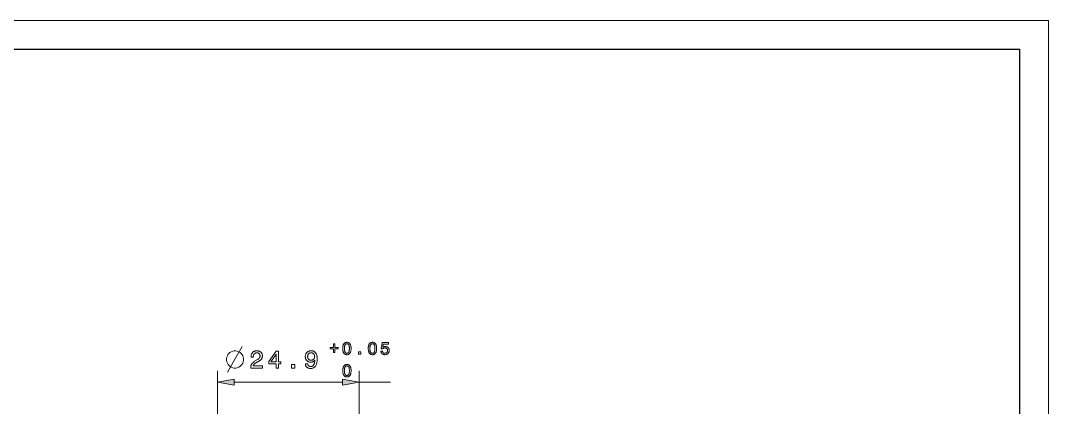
# Model space of a CAD drawing. Extents: x 0 to 297, y 0 to 538.
# Drawn here: x 116.5 to 297, y 352.1 to 420 of the extents above; entities that cross this region are included whole.
import ezdxf

# ---------------------------------------------------------------- set-up
doc = ezdxf.new("R2010")
doc.units = 0

msp = doc.modelspace()

# ---------------------------------------------------------------- linework, layer by layer
at = {"color": 7, "lineweight": 13}
for p in [(0, 420), (297, 0)]:
    msp.add_line(p, (297, 420), dxfattribs=at)
at = {"color": 7, "lineweight": 30}
for p in [(20, 415), (292, 5)]:
    msp.add_line(p, (292, 415), dxfattribs=at)
at = {"color": 7, "lineweight": 13, "ltscale": 0.395815}
for p, q in [((151.07, 342.69), (151.07, 358.52)), ((175.97, 342.69), (175.97, 358.52))]:
    msp.add_line(p, q, dxfattribs=at)
at = {"color": 7, "lineweight": 13, "ltscale": 0.474779}
msp.add_line((154.02, 356.52), (173.01, 356.52), dxfattribs=at)
at = {"color": 7, "lineweight": 13, "ltscale": 0.136743}
msp.add_line((175.97, 356.52), (181.44, 356.52), dxfattribs=at)
at = {"color": 7, "lineweight": 13}
for points in [[(171.47, 363.26), (171.68, 363.26), (171.68, 362.6), (172.27, 362.6), (172.27, 362.39), (171.68, 362.39), (171.68, 361.74), (171.47, 361.74), (171.47, 362.39), (170.87, 362.39), (170.87, 362.6), (171.47, 362.6)], [(173.08, 362.44), (173.08, 362.55), (173.09, 362.65), (173.1, 362.74), (173.11, 362.83), (173.13, 362.91), (173.15, 362.99), (173.17, 363.07), (173.2, 363.13), (173.23, 363.2), (173.27, 363.26), (173.31, 363.31), (173.35, 363.36), (173.39, 363.4), (173.44, 363.43), (173.5, 363.46), (173.55, 363.49), (173.61, 363.51), (173.67, 363.52), (173.74, 363.53), (173.81, 363.53), (173.88, 363.53), (173.95, 363.52), (174.01, 363.51), (174.07, 363.49), (174.12, 363.46), (174.18, 363.43), (174.22, 363.4), (174.27, 363.36), (174.31, 363.31), (174.35, 363.26), (174.39, 363.2), (174.42, 363.14), (174.44, 363.07), (174.47, 362.99), (174.49, 362.92), (174.51, 362.83), (174.52, 362.74), (174.53, 362.65), (174.53, 362.55), (174.53, 362.44), (174.53, 362.34), (174.53, 362.24), (174.52, 362.15), (174.51, 362.06), (174.49, 361.97), (174.47, 361.9), (174.44, 361.82), (174.42, 361.75), (174.39, 361.69), (174.35, 361.63), (174.31, 361.58), (174.27, 361.54), (174.22, 361.49), (174.18, 361.46), (174.12, 361.43), (174.07, 361.4), (174.01, 361.38), (173.95, 361.37), (173.88, 361.36), (173.81, 361.36), (173.74, 361.36), (173.67, 361.37), (173.61, 361.38), (173.55, 361.4), (173.5, 361.43), (173.44, 361.46), (173.39, 361.49), (173.35, 361.54), (173.31, 361.58), (173.27, 361.64), (173.23, 361.69), (173.2, 361.76), (173.17, 361.82), (173.15, 361.9), (173.13, 361.98), (173.11, 362.06), (173.1, 362.15), (173.09, 362.24), (173.08, 362.34)], [(173.37, 362.44), (173.37, 362.36), (173.37, 362.28), (173.38, 362.2), (173.39, 362.13), (173.4, 362.07), (173.41, 362.01), (173.42, 361.95), (173.44, 361.9), (173.46, 361.85), (173.48, 361.81), (173.5, 361.77), (173.52, 361.74), (173.55, 361.71), (173.58, 361.68), (173.61, 361.66), (173.65, 361.64), (173.68, 361.63), (173.72, 361.62), (173.76, 361.61), (173.81, 361.61), (173.85, 361.61), (173.89, 361.62), (173.93, 361.63), (173.97, 361.64), (174.01, 361.66), (174.04, 361.68), (174.07, 361.71), (174.09, 361.74), (174.12, 361.77), (174.14, 361.81), (174.16, 361.85), (174.18, 361.9), (174.19, 361.95), (174.21, 362), (174.22, 362.07), (174.23, 362.13), (174.23, 362.2), (174.24, 362.28), (174.24, 362.36), (174.24, 362.44), (174.24, 362.53), (174.24, 362.61), (174.23, 362.69), (174.23, 362.76), (174.22, 362.82), (174.21, 362.89), (174.19, 362.94), (174.18, 362.99), (174.16, 363.04), (174.14, 363.08), (174.12, 363.12), (174.09, 363.15), (174.07, 363.18), (174.04, 363.21), (174.01, 363.23), (173.97, 363.25), (173.93, 363.26), (173.89, 363.27), (173.85, 363.28), (173.81, 363.28), (173.76, 363.28), (173.72, 363.27), (173.68, 363.26), (173.65, 363.25), (173.61, 363.23), (173.58, 363.21), (173.55, 363.18), (173.52, 363.15), (173.5, 363.12), (173.48, 363.08), (173.46, 363.04), (173.44, 362.99), (173.42, 362.94), (173.41, 362.88), (173.4, 362.82), (173.39, 362.76), (173.38, 362.68), (173.37, 362.61), (173.37, 362.53)], [(177.56, 362.44), (177.56, 362.55), (177.57, 362.65), (177.58, 362.74), (177.59, 362.83), (177.61, 362.91), (177.63, 362.99), (177.65, 363.07), (177.68, 363.13), (177.71, 363.2), (177.74, 363.26), (177.78, 363.31), (177.83, 363.36), (177.87, 363.4), (177.92, 363.43), (177.97, 363.46), (178.03, 363.49), (178.09, 363.51), (178.15, 363.52), (178.22, 363.53), (178.29, 363.53), (178.36, 363.53), (178.42, 363.52), (178.49, 363.51), (178.54, 363.49), (178.6, 363.46), (178.65, 363.43), (178.7, 363.4), (178.75, 363.36), (178.79, 363.31), (178.83, 363.26), (178.86, 363.2), (178.89, 363.14), (178.92, 363.07), (178.95, 362.99), (178.97, 362.92), (178.98, 362.83), (179, 362.74), (179, 362.65), (179.01, 362.55), (179.01, 362.44), (179.01, 362.34), (179, 362.24), (179, 362.15), (178.98, 362.06), (178.97, 361.97), (178.95, 361.9), (178.92, 361.82), (178.89, 361.75), (178.86, 361.69), (178.83, 361.63), (178.79, 361.58), (178.75, 361.54), (178.7, 361.49), (178.65, 361.46), (178.6, 361.43), (178.54, 361.4), (178.49, 361.38), (178.42, 361.37), (178.36, 361.36), (178.29, 361.36), (178.22, 361.36), (178.15, 361.37), (178.09, 361.38), (178.03, 361.4), (177.97, 361.43), (177.92, 361.46), (177.87, 361.49), (177.83, 361.54), (177.78, 361.58), (177.74, 361.64), (177.71, 361.69), (177.68, 361.76), (177.65, 361.82), (177.63, 361.9), (177.61, 361.98), (177.59, 362.06), (177.58, 362.15), (177.57, 362.24), (177.56, 362.34)], [(177.85, 362.44), (177.85, 362.36), (177.85, 362.28), (177.86, 362.2), (177.86, 362.13), (177.87, 362.07), (177.89, 362.01), (177.9, 361.95), (177.92, 361.9), (177.93, 361.85), (177.95, 361.81), (177.98, 361.77), (178, 361.74), (178.03, 361.71), (178.06, 361.68), (178.09, 361.66), (178.12, 361.64), (178.16, 361.63), (178.2, 361.62), (178.24, 361.61), (178.29, 361.61), (178.33, 361.61), (178.37, 361.62), (178.41, 361.63), (178.45, 361.64), (178.48, 361.66), (178.51, 361.68), (178.54, 361.71), (178.57, 361.74), (178.6, 361.77), (178.62, 361.81), (178.64, 361.85), (178.65, 361.9), (178.67, 361.95), (178.68, 362), (178.7, 362.07), (178.7, 362.13), (178.71, 362.2), (178.72, 362.28), (178.72, 362.36), (178.72, 362.44), (178.72, 362.53), (178.72, 362.61), (178.71, 362.69), (178.7, 362.76), (178.7, 362.82), (178.68, 362.89), (178.67, 362.94), (178.65, 362.99), (178.64, 363.04), (178.62, 363.08), (178.6, 363.12), (178.57, 363.15), (178.54, 363.18), (178.51, 363.21), (178.48, 363.23), (178.45, 363.25), (178.41, 363.26), (178.37, 363.27), (178.33, 363.28), (178.29, 363.28), (178.24, 363.28), (178.2, 363.27), (178.16, 363.26), (178.12, 363.25), (178.09, 363.23), (178.06, 363.21), (178.03, 363.18), (178, 363.15), (177.98, 363.12), (177.95, 363.08), (177.93, 363.04), (177.92, 362.99), (177.9, 362.94), (177.89, 362.88), (177.87, 362.82), (177.86, 362.76), (177.86, 362.68), (177.85, 362.61), (177.85, 362.53)], [(179.78, 361.97), (180.06, 361.97), (180.06, 361.94), (180.07, 361.9), (180.08, 361.88), (180.09, 361.85), (180.1, 361.82), (180.12, 361.8), (180.13, 361.77), (180.15, 361.75), (180.17, 361.73), (180.19, 361.71), (180.22, 361.69), (180.24, 361.68), (180.27, 361.66), (180.29, 361.65), (180.32, 361.64), (180.35, 361.63), (180.38, 361.63), (180.41, 361.62), (180.44, 361.62), (180.48, 361.62), (180.52, 361.62), (180.56, 361.62), (180.6, 361.63), (180.63, 361.64), (180.67, 361.65), (180.7, 361.67), (180.73, 361.68), (180.76, 361.7), (180.79, 361.72), (180.82, 361.75), (180.84, 361.77), (180.86, 361.8), (180.88, 361.83), (180.9, 361.86), (180.91, 361.9), (180.92, 361.93), (180.93, 361.97), (180.94, 362.01), (180.94, 362.04), (180.95, 362.09), (180.94, 362.13), (180.94, 362.17), (180.93, 362.21), (180.93, 362.24), (180.91, 362.28), (180.9, 362.31), (180.88, 362.34), (180.86, 362.37), (180.84, 362.4), (180.82, 362.43), (180.79, 362.45), (180.76, 362.47), (180.73, 362.49), (180.7, 362.51), (180.67, 362.52), (180.63, 362.53), (180.6, 362.54), (180.56, 362.55), (180.52, 362.55), (180.48, 362.55), (180.45, 362.55), (180.43, 362.55), (180.41, 362.55), (180.38, 362.55), (180.36, 362.54), (180.34, 362.54), (180.32, 362.53), (180.3, 362.52), (180.27, 362.51), (180.25, 362.5), (180.23, 362.49), (180.21, 362.48), (180.2, 362.47), (180.18, 362.46), (180.16, 362.44), (180.14, 362.43), (180.13, 362.41), (180.11, 362.4), (180.09, 362.38), (180.08, 362.36), (179.84, 362.36), (180, 363.47), (181.12, 363.47), (181.12, 363.22), (180.2, 363.22), (180.12, 362.66), (180.14, 362.67), (180.15, 362.68), (180.17, 362.7), (180.19, 362.71), (180.2, 362.72), (180.22, 362.73), (180.24, 362.74), (180.26, 362.75), (180.28, 362.75), (180.3, 362.76), (180.32, 362.77), (180.34, 362.77), (180.36, 362.78), (180.38, 362.78), (180.41, 362.79), (180.43, 362.79), (180.45, 362.79), (180.47, 362.79), (180.5, 362.8), (180.52, 362.8), (180.59, 362.79), (180.65, 362.79), (180.7, 362.78), (180.76, 362.76), (180.81, 362.75), (180.86, 362.73), (180.91, 362.7), (180.96, 362.67), (181, 362.64), (181.04, 362.6), (181.08, 362.56), (181.11, 362.52), (181.14, 362.48), (181.17, 362.43), (181.19, 362.38), (181.21, 362.33), (181.22, 362.28), (181.23, 362.22), (181.24, 362.16), (181.24, 362.1), (181.24, 362.04), (181.23, 361.97), (181.22, 361.91), (181.21, 361.86), (181.19, 361.8), (181.16, 361.75), (181.14, 361.7), (181.11, 361.65), (181.07, 361.61), (181.03, 361.56), (180.99, 361.53), (180.94, 361.49), (180.89, 361.46), (180.84, 361.43), (180.79, 361.41), (180.73, 361.39), (180.68, 361.38), (180.62, 361.37), (180.55, 361.36), (180.49, 361.36), (180.43, 361.36), (180.37, 361.37), (180.32, 361.37), (180.27, 361.39), (180.22, 361.4), (180.17, 361.42), (180.12, 361.44), (180.08, 361.47), (180.03, 361.5), (179.99, 361.53), (179.96, 361.56), (179.92, 361.6), (179.89, 361.64), (179.87, 361.68), (179.84, 361.72), (179.82, 361.77), (179.81, 361.81), (179.79, 361.86), (179.78, 361.91)], [(154.31, 362.02), (154.01, 362.02), (153.76, 361.97), (153.51, 361.87), (153.26, 361.72), (152.96, 361.42), (152.81, 361.17), (152.71, 360.92), (152.66, 360.67), (152.66, 360.37), (152.71, 360.12), (152.81, 359.87), (152.96, 359.62), (153.26, 359.32), (153.51, 359.17), (153.76, 359.07), (154.01, 359.02), (154.31, 359.02), (154.56, 359.07), (154.81, 359.17), (155.06, 359.32), (155.36, 359.62), (155.51, 359.87), (155.61, 360.12), (155.66, 360.37), (155.66, 360.67), (155.61, 360.92), (155.51, 361.17), (155.36, 361.42), (155.06, 361.72), (154.81, 361.87), (154.56, 361.97)], [(156.91, 359.02), (156.91, 359.03), (156.91, 359.12), (156.92, 359.2), (156.93, 359.29), (156.94, 359.37), (156.96, 359.44), (156.98, 359.51), (157.01, 359.58), (157.04, 359.65), (157.08, 359.71), (157.12, 359.78), (157.16, 359.84), (157.21, 359.89), (157.27, 359.95), (157.33, 360.01), (157.41, 360.07), (157.48, 360.13), (157.57, 360.19), (157.66, 360.25), (157.76, 360.31), (157.86, 360.37), (158.12, 360.51), (158.16, 360.53), (158.2, 360.56), (158.24, 360.58), (158.28, 360.61), (158.32, 360.64), (158.35, 360.67), (158.38, 360.7), (158.41, 360.72), (158.43, 360.76), (158.45, 360.79), (158.47, 360.82), (158.49, 360.85), (158.51, 360.88), (158.52, 360.92), (158.53, 360.95), (158.54, 360.99), (158.55, 361.03), (158.55, 361.07), (158.56, 361.11), (158.56, 361.15), (158.56, 361.2), (158.55, 361.24), (158.54, 361.28), (158.53, 361.33), (158.52, 361.36), (158.5, 361.4), (158.48, 361.44), (158.45, 361.47), (158.43, 361.5), (158.39, 361.53), (158.36, 361.56), (158.33, 361.59), (158.29, 361.61), (158.25, 361.63), (158.2, 361.64), (158.16, 361.66), (158.11, 361.67), (158.06, 361.67), (158.01, 361.68), (157.96, 361.68), (157.9, 361.68), (157.85, 361.67), (157.8, 361.66), (157.76, 361.65), (157.71, 361.63), (157.67, 361.61), (157.63, 361.59), (157.6, 361.56), (157.56, 361.53), (157.53, 361.5), (157.5, 361.46), (157.47, 361.42), (157.45, 361.37), (157.43, 361.32), (157.41, 361.27), (157.4, 361.22), (157.39, 361.17), (157.38, 361.11), (157.37, 361.05), (157.37, 360.98), (157.37, 360.95), (156.98, 360.95), (156.98, 361.01), (156.98, 361.1), (156.99, 361.19), (157, 361.28), (157.02, 361.36), (157.05, 361.44), (157.08, 361.51), (157.11, 361.58), (157.15, 361.64), (157.2, 361.7), (157.25, 361.76), (157.31, 361.81), (157.36, 361.86), (157.43, 361.9), (157.5, 361.94), (157.57, 361.97), (157.64, 361.99), (157.72, 362.01), (157.8, 362.03), (157.89, 362.04), (157.98, 362.04), (158.07, 362.04), (158.15, 362.03), (158.23, 362.02), (158.31, 362), (158.38, 361.98), (158.45, 361.95), (158.52, 361.92), (158.58, 361.88), (158.64, 361.84), (158.7, 361.79), (158.75, 361.74), (158.79, 361.69), (158.84, 361.63), (158.87, 361.57), (158.9, 361.51), (158.93, 361.44), (158.94, 361.37), (158.96, 361.3), (158.97, 361.22), (158.97, 361.15), (158.97, 361.08), (158.96, 361.02), (158.96, 360.97), (158.94, 360.91), (158.93, 360.85), (158.91, 360.8), (158.89, 360.75), (158.87, 360.7), (158.84, 360.65), (158.81, 360.6), (158.78, 360.56), (158.74, 360.51), (158.7, 360.47), (158.65, 360.43), (158.61, 360.38), (158.56, 360.35), (158.5, 360.31), (158.44, 360.27), (158.38, 360.23), (158.32, 360.2), (158.07, 360.07), (158, 360.03), (157.93, 360), (157.87, 359.96), (157.81, 359.93), (157.76, 359.89), (157.71, 359.86), (157.66, 359.82), (157.62, 359.79), (157.58, 359.76), (157.55, 359.73), (157.52, 359.7), (157.49, 359.67), (157.46, 359.64), (157.44, 359.6), (157.42, 359.57), (157.4, 359.54), (157.38, 359.5), (157.37, 359.46), (157.35, 359.43), (157.34, 359.39), (158.97, 359.39), (158.97, 359.02)], [(161.4, 359.02), (161.4, 359.76), (160.08, 359.76), (160.08, 360.14), (161.39, 361.95), (161.79, 361.95), (161.79, 360.11), (162.21, 360.11), (162.21, 359.76), (161.79, 359.76), (161.79, 359.02)], [(160.44, 360.11), (161.4, 360.11), (161.4, 361.45)], [(166.52, 359.76), (166.92, 359.76), (166.92, 359.72), (166.93, 359.68), (166.94, 359.64), (166.95, 359.6), (166.96, 359.56), (166.98, 359.53), (167, 359.49), (167.02, 359.46), (167.04, 359.44), (167.07, 359.41), (167.1, 359.39), (167.13, 359.36), (167.16, 359.35), (167.2, 359.33), (167.24, 359.32), (167.28, 359.3), (167.32, 359.29), (167.36, 359.29), (167.41, 359.28), (167.46, 359.28), (167.52, 359.29), (167.58, 359.29), (167.64, 359.31), (167.7, 359.33), (167.75, 359.35), (167.8, 359.38), (167.84, 359.42), (167.88, 359.46), (167.92, 359.5), (167.96, 359.55), (167.99, 359.61), (168.03, 359.67), (168.05, 359.74), (168.08, 359.81), (168.1, 359.89), (168.12, 359.98), (168.13, 360.07), (168.15, 360.16), (168.16, 360.26), (168.17, 360.37), (168.14, 360.34), (168.11, 360.31), (168.08, 360.28), (168.06, 360.25), (168.03, 360.23), (167.99, 360.2), (167.96, 360.18), (167.93, 360.16), (167.89, 360.14), (167.86, 360.12), (167.82, 360.11), (167.78, 360.09), (167.75, 360.08), (167.71, 360.07), (167.67, 360.06), (167.62, 360.05), (167.58, 360.05), (167.54, 360.04), (167.5, 360.04), (167.45, 360.04), (167.37, 360.04), (167.29, 360.05), (167.21, 360.06), (167.14, 360.08), (167.07, 360.11), (167, 360.14), (166.94, 360.17), (166.87, 360.21), (166.82, 360.26), (166.76, 360.31), (166.71, 360.37), (166.67, 360.43), (166.63, 360.49), (166.59, 360.56), (166.56, 360.63), (166.54, 360.7), (166.52, 360.78), (166.51, 360.86), (166.5, 360.94), (166.5, 361.03), (166.5, 361.12), (166.51, 361.2), (166.52, 361.29), (166.54, 361.36), (166.57, 361.44), (166.6, 361.51), (166.63, 361.58), (166.68, 361.64), (166.72, 361.7), (166.78, 361.76), (166.84, 361.81), (166.9, 361.86), (166.96, 361.9), (167.03, 361.94), (167.1, 361.97), (167.18, 361.99), (167.26, 362.01), (167.34, 362.03), (167.42, 362.04), (167.51, 362.04), (167.62, 362.04), (167.71, 362.02), (167.81, 362.01), (167.89, 361.98), (167.98, 361.95), (168.06, 361.91), (168.13, 361.86), (168.2, 361.81), (168.26, 361.74), (168.32, 361.67), (168.37, 361.6), (168.42, 361.52), (168.46, 361.43), (168.5, 361.33), (168.53, 361.23), (168.55, 361.12), (168.57, 361.01), (168.59, 360.88), (168.59, 360.76), (168.6, 360.62), (168.59, 360.46), (168.59, 360.31), (168.57, 360.17), (168.55, 360.03), (168.52, 359.9), (168.49, 359.78), (168.45, 359.67), (168.41, 359.56), (168.36, 359.46), (168.3, 359.37), (168.24, 359.29), (168.17, 359.21), (168.1, 359.15), (168.02, 359.09), (167.94, 359.04), (167.85, 359), (167.76, 358.97), (167.66, 358.95), (167.56, 358.94), (167.45, 358.93), (167.37, 358.94), (167.29, 358.94), (167.21, 358.95), (167.14, 358.97), (167.07, 358.99), (167, 359.01), (166.94, 359.04), (166.88, 359.08), (166.83, 359.12), (166.77, 359.16), (166.73, 359.21), (166.68, 359.26), (166.65, 359.31), (166.61, 359.36), (166.58, 359.42), (166.56, 359.48), (166.54, 359.55), (166.53, 359.62), (166.52, 359.69)], [(166.91, 361.04), (166.91, 360.98), (166.92, 360.92), (166.93, 360.87), (166.94, 360.82), (166.95, 360.77), (166.97, 360.73), (166.99, 360.69), (167.02, 360.64), (167.04, 360.61), (167.07, 360.57), (167.11, 360.54), (167.14, 360.51), (167.18, 360.48), (167.22, 360.46), (167.26, 360.44), (167.31, 360.42), (167.35, 360.41), (167.4, 360.4), (167.45, 360.4), (167.5, 360.4), (167.56, 360.4), (167.61, 360.4), (167.67, 360.41), (167.72, 360.42), (167.76, 360.44), (167.81, 360.46), (167.85, 360.48), (167.89, 360.51), (167.93, 360.54), (167.96, 360.57), (168, 360.6), (168.02, 360.64), (168.05, 360.68), (168.07, 360.73), (168.09, 360.77), (168.1, 360.82), (168.12, 360.87), (168.13, 360.93), (168.13, 360.98), (168.13, 361.04), (168.13, 361.1), (168.13, 361.16), (168.12, 361.21), (168.1, 361.26), (168.09, 361.31), (168.07, 361.36), (168.05, 361.4), (168.02, 361.44), (168, 361.48), (167.96, 361.52), (167.93, 361.55), (167.89, 361.58), (167.85, 361.61), (167.81, 361.63), (167.77, 361.65), (167.72, 361.67), (167.67, 361.68), (167.62, 361.69), (167.57, 361.7), (167.51, 361.7), (167.46, 361.7), (167.41, 361.69), (167.36, 361.68), (167.31, 361.67), (167.27, 361.65), (167.23, 361.63), (167.19, 361.61), (167.15, 361.58), (167.11, 361.55), (167.08, 361.52), (167.05, 361.48), (167.02, 361.44), (166.99, 361.4), (166.97, 361.35), (166.95, 361.3), (166.94, 361.25), (166.93, 361.2), (166.92, 361.15), (166.91, 361.09)], [(175.84, 361.42), (175.84, 361.87), (176.26, 361.87), (176.26, 361.42)], [(164.06, 359.02), (164.06, 359.66), (164.66, 359.66), (164.66, 359.02)], [(173.08, 358.54), (173.08, 358.65), (173.09, 358.75), (173.1, 358.84), (173.11, 358.93), (173.13, 359.01), (173.15, 359.09), (173.17, 359.17), (173.2, 359.23), (173.23, 359.3), (173.27, 359.36), (173.31, 359.41), (173.35, 359.46), (173.39, 359.5), (173.44, 359.53), (173.5, 359.56), (173.55, 359.59), (173.61, 359.61), (173.67, 359.62), (173.74, 359.63), (173.81, 359.63), (173.88, 359.63), (173.95, 359.62), (174.01, 359.61), (174.07, 359.59), (174.12, 359.56), (174.18, 359.53), (174.22, 359.5), (174.27, 359.46), (174.31, 359.41), (174.35, 359.36), (174.39, 359.3), (174.42, 359.24), (174.44, 359.17), (174.47, 359.09), (174.49, 359.02), (174.51, 358.93), (174.52, 358.84), (174.53, 358.75), (174.53, 358.65), (174.53, 358.54), (174.53, 358.44), (174.53, 358.34), (174.52, 358.25), (174.51, 358.16), (174.49, 358.07), (174.47, 358), (174.44, 357.92), (174.42, 357.85), (174.39, 357.79), (174.35, 357.73), (174.31, 357.68), (174.27, 357.64), (174.22, 357.59), (174.18, 357.56), (174.12, 357.53), (174.07, 357.5), (174.01, 357.48), (173.95, 357.47), (173.88, 357.46), (173.81, 357.46), (173.74, 357.46), (173.67, 357.47), (173.61, 357.48), (173.55, 357.5), (173.5, 357.53), (173.44, 357.56), (173.39, 357.59), (173.35, 357.64), (173.31, 357.68), (173.27, 357.74), (173.23, 357.79), (173.2, 357.86), (173.17, 357.92), (173.15, 358), (173.13, 358.08), (173.11, 358.16), (173.1, 358.25), (173.09, 358.34), (173.08, 358.44)], [(173.37, 358.54), (173.37, 358.46), (173.37, 358.38), (173.38, 358.3), (173.39, 358.23), (173.4, 358.17), (173.41, 358.11), (173.42, 358.05), (173.44, 358), (173.46, 357.95), (173.48, 357.91), (173.5, 357.87), (173.52, 357.84), (173.55, 357.81), (173.58, 357.78), (173.61, 357.76), (173.65, 357.74), (173.68, 357.73), (173.72, 357.72), (173.76, 357.71), (173.81, 357.71), (173.85, 357.71), (173.89, 357.72), (173.93, 357.73), (173.97, 357.74), (174.01, 357.76), (174.04, 357.78), (174.07, 357.81), (174.09, 357.83), (174.12, 357.87), (174.14, 357.91), (174.16, 357.95), (174.18, 358), (174.19, 358.05), (174.21, 358.1), (174.22, 358.17), (174.23, 358.23), (174.23, 358.3), (174.24, 358.38), (174.24, 358.46), (174.24, 358.54), (174.24, 358.63), (174.24, 358.71), (174.23, 358.79), (174.23, 358.86), (174.22, 358.92), (174.21, 358.99), (174.19, 359.04), (174.18, 359.09), (174.16, 359.14), (174.14, 359.18), (174.12, 359.22), (174.09, 359.25), (174.07, 359.28), (174.04, 359.31), (174.01, 359.33), (173.97, 359.35), (173.93, 359.36), (173.89, 359.37), (173.85, 359.38), (173.81, 359.38), (173.76, 359.38), (173.72, 359.37), (173.68, 359.36), (173.65, 359.35), (173.61, 359.33), (173.58, 359.31), (173.55, 359.28), (173.52, 359.25), (173.5, 359.22), (173.48, 359.18), (173.46, 359.14), (173.44, 359.09), (173.42, 359.04), (173.41, 358.98), (173.4, 358.92), (173.39, 358.86), (173.38, 358.78), (173.37, 358.71), (173.37, 358.63)], [(154.02, 357.04), (151.07, 356.52), (154.02, 356)], [(173.01, 356), (175.97, 356.52), (173.01, 357.04)]]:
    msp.add_lwpolyline(points, close=True, dxfattribs=at)
msp.add_lwpolyline([(152.86, 358.27), (154.56, 361.27), (155.41, 362.77)], dxfattribs=at)
for points in [[(154.02, 357.04), (151.07, 356.52), (154.02, 357.04), (154.02, 356)], [(173.01, 356), (175.97, 356.52), (173.01, 356), (173.01, 357.04)]]:
    msp.add_solid(points, dxfattribs=at)

doc.saveas('drawing.dxf')
